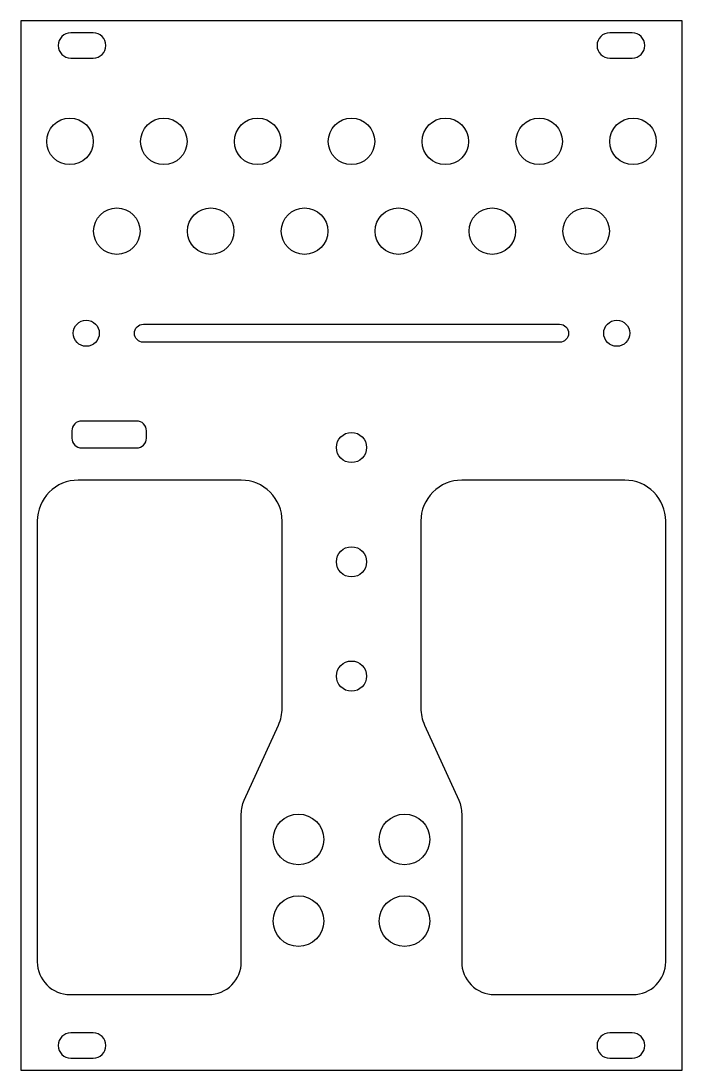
# Model space of a CAD drawing. Header units: millimetres. Extents: x -40 to 40, y -64 to 64.
import ezdxf

# ---------------------------------------------------------------- set-up
doc = ezdxf.new("R2010")
doc.units = ezdxf.units.MM
doc.layers.get('0').update_dxf_attribs({"linetype": 'CONTINUOUS'})

msp = doc.modelspace()

# ---------------------------------------------------------------- linework, layer by layer
msp.add_lwpolyline([(40.5, 64.25), (-40.5, 64.25), (-40.5, -64.25), (40.5, -64.25)], close=True)
for points in [[(-31.65, 59.7, 1), (-31.65, 62.8), (-34.39, 62.8, 1), (-34.39, 59.7)], [(34.39, 59.7, 1), (34.39, 62.8), (31.64, 62.8, 1), (31.64, 59.7)], [(-25.5, 27.1), (25.5, 27.1, -1), (25.5, 24.9), (-25.5, 24.9, -1)], [(-25.12, 14.05, 0.414214), (-26.32, 15.25), (-33.07, 15.25, 0.414214), (-34.27, 14.05), (-34.27, 13.15, 0.414214), (-33.07, 11.95), (-26.32, 11.95, 0.414214), (-25.12, 13.15)], [(-38.5, -51, 0.414214), (-34.5, -55), (-17.5, -55, 0.414214), (-13.5, -51), (-13.5, -32.87, -0.107063), (-13.14, -31.21), (-8.95, -21.99, 0.107063), (-8.5, -19.92), (-8.5, 3, 0.414214), (-13.5, 8), (-33.5, 8, 0.414214), (-38.5, 3)], [(34.5, -55, 0.414214), (38.5, -51), (38.5, 3, 0.414214), (33.5, 8), (13.5, 8, 0.414214), (8.5, 3), (8.5, -19.92, 0.107063), (8.95, -21.99), (13.14, -31.21, -0.107063), (13.5, -32.87), (13.5, -51, 0.414214), (17.5, -55)], [(-31.65, -62.8, 1), (-31.65, -59.7), (-34.39, -59.7, 1), (-34.39, -62.8)], [(34.39, -62.8, 1), (34.39, -59.7), (31.64, -59.7, 1), (31.64, -62.8)]]:
    msp.add_lwpolyline(points, format="xyb", close=True)
for centre, radius in [((-34.5, 49.5), 2.85), ((-23, 49.5), 2.85), ((-11.5, 49.5), 2.85), ((0, 49.5), 2.85), ((11.5, 49.5), 2.85), ((23, 49.5), 2.85), ((34.5, 49.5), 2.85), ((-28.75, 38.5), 2.85), ((-17.25, 38.5), 2.85), ((-5.75, 38.5), 2.85), ((5.75, 38.5), 2.85), ((17.25, 38.5), 2.85), ((28.75, 38.5), 2.85), ((-32.5, 26), 1.6), ((32.5, 26), 1.6), ((0, 12), 1.85), ((0, -2), 1.85), ((0, -16), 1.85), ((-6.5, -36), 3.1), ((6.5, -36), 3.1), ((-6.5, -46), 3.1), ((6.5, -46), 3.1)]:
    msp.add_circle(centre, radius)

doc.saveas('drawing.dxf')
